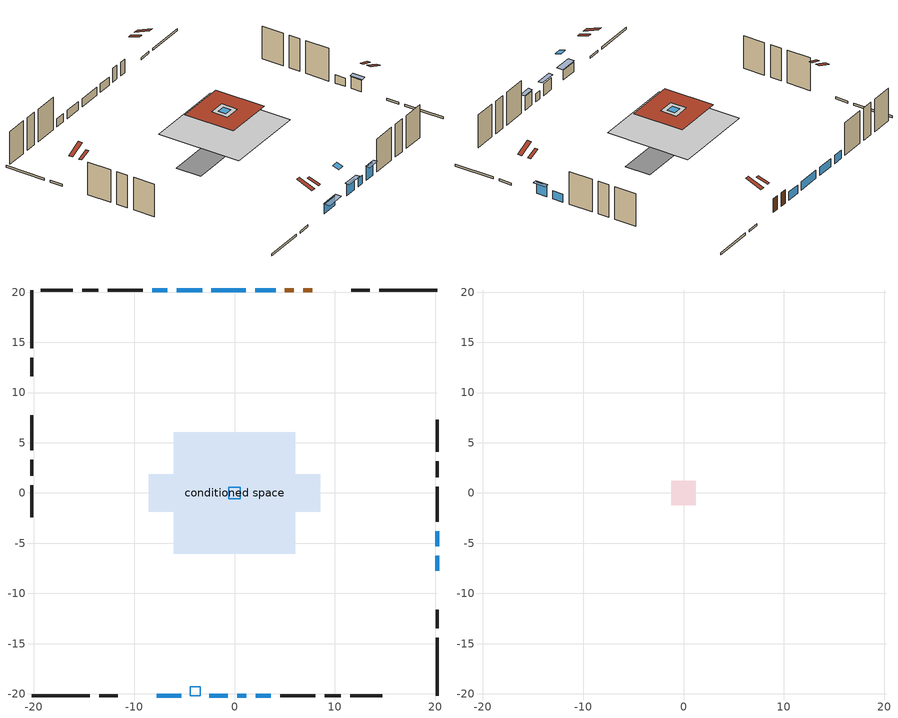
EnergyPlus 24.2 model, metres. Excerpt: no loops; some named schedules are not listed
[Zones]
conditioned space
 floor outside (Floor1 construction): -1.02,-1.02 -1.02,1.02 1.02,1.02 1.02,-1.02 z0
 floor adiabatic (AdiabaticFloorConstruction): -6.07,-6.07 -6.07,6.07 6.07,6.07 6.07,-6.07 z2.44
 floor foundation (Slab1 construction): -8.53,-1.87 -8.53,1.87 8.53,1.87 8.53,-1.87 z0
 wall outside (RimJoist1 construction): 20.22,20.22 14.42,20.22 / -20.22,-20.22 -14.42,-20.22 / -20.22,20.22 -20.22,14.42 / 20.22,-20.22 20.22,-14.42 z0:0.3
 wall outside (RimJoist2 construction): 13.49,20.22 11.62,20.22 / -13.49,-20.22 -11.62,-20.22 / -20.22,13.49 -20.22,11.62 / 20.22,-13.49 20.22,-11.62 z0:0.3
 wall outside (AdiabaticWallConstruction 1): 7.76,20.22 6.85,20.22 / 5.92,20.22 5.01,20.22 z0:2.03
 wall outside (AdiabaticWallConstruction): 20.22,-7.76 20.22,-6.24 / -2.5,-20.22 -0.67,-20.22 z0:1.73; 4.09,20.22 2.07,20.22 / 20.22,-5.31 20.22,-3.78 / 1.14,20.22 -2.29,20.22 / 0.25,-20.22 1.17,-20.22 / -3.22,20.22 -5.76,20.22 / -6.69,20.22 -8.2,20.22 z0:1.22; -7.76,-20.22 -5.32,-20.22 z0:1.42; 2.1,-20.22 3.62,-20.22 z0:2.03
 wall outside (Wall1 construction): -9.13,20.22 -12.63,20.22 / 4.55,-20.22 8.05,-20.22 / -20.22,7.76 -20.22,4.26 / 20.22,-2.86 20.22,0.65 z0:4.88
 wall outside (Wall2 construction): -13.56,20.22 -15.17,20.22 / 8.98,-20.22 10.59,-20.22 / -20.22,3.33 -20.22,1.72 / 20.22,1.57 20.22,3.18 z0:4.88
 wall outside (Wall3 construction): -16.1,20.22 -19.29,20.22 / 11.52,-20.22 14.71,-20.22 / -20.22,0.79 -20.22,-2.39 / 20.22,4.11 20.22,7.3 z0:4.88
 window (WindowConstruction): 20.22,-7.76 20.22,-6.24 z0:1.73
 window (WindowConstruction 8): 4.09,20.22 2.07,20.22 z0:1.22
 window (WindowConstruction 9): -7.76,-20.22 -5.32,-20.22 z0:1.42
 window (WindowConstruction 1): 20.22,-5.31 20.22,-3.79 z0:1.22
 window (WindowConstruction 2): 1.14,20.22 -2.29,20.22 z0:1.22
 window (WindowConstruction 3): -2.5,-20.22 -0.67,-20.22 z0:1.73
 window (WindowConstruction 4): 0.26,-20.22 1.17,-20.22 z0:1.22
 window (WindowConstruction 5): -3.22,20.22 -5.76,20.22 z0:1.22
 window (WindowConstruction 6): 2.1,-20.22 3.62,-20.22 z0:2.03
 window (WindowConstruction 7): -6.69,20.22 -8.2,20.22 z0:1.22
 door (Door): 7.76,20.22 6.85,20.22 z0:2.03
 door (Door 1): 5.92,20.22 5.01,20.22 z0:2.03
 ceiling adiabatic (AdiabaticFloorConstruction): 6.07,-6.07 6.07,6.07 -6.07,6.07 -6.07,-6.07 z2.44
 roof outside (Roof2 construction): -3.66,3.66 -3.66,-3.66 3.66,-3.66 3.66,3.66 z4.88
 roof outside (Roof3 construction): 8.69,20.22,4.88 8.69,18.53,5.44 9.14,18.53,5.44 9.14,20.22,4.88; -8.69,-20.22,4.88 -8.69,-18.53,5.44 -9.14,-18.53,5.44 -9.14,-20.22,4.88; -20.22,8.69,4.88 -18.53,8.69,5.44 -18.53,9.14,5.44 -20.22,9.14,4.88; 20.22,-8.69,4.88 18.53,-8.69,5.44 18.53,-9.14,5.44 20.22,-9.14,4.88
 roof outside (AdiabaticRoofConstruction): 0.59,-0.59 0.59,0.59 -0.59,0.59 -0.59,-0.59 z4.88; -3.43,-20.22,4.88 -3.43,-19.3,5.18 -4.4,-19.3,5.18 -4.4,-20.22,4.88
 skylight (SkylightConstruction): 0.59,-0.59 0.59,0.59 -0.59,0.59 -0.59,-0.59 z4.88
 skylight (SkylightConstruction 1): -3.43,-20.22,4.88 -3.43,-19.3,5.18 -4.4,-19.3,5.18 -4.4,-20.22,4.88
attic - vented
 floor to conditioned space (Floor2 construction Reversed): -1.2,-1.2 -1.2,1.2 1.2,1.2 1.2,-1.2 z4.88
 roof outside (Roof1 construction): 10.07,20.22,4.88 10.07,17.91,5.84 10.69,17.91,5.84 10.69,20.22,4.88; -10.07,-20.22,4.88 -10.07,-17.91,5.84 -10.69,-17.91,5.84 -10.69,-20.22,4.88; -20.22,10.07,4.88 -17.91,10.07,5.84 -17.91,10.69,5.84 -20.22,10.69,4.88; 20.22,-10.07,4.88 17.91,-10.07,5.84 17.91,-10.69,5.84 20.22,-10.69,4.88
shading: 20.22,-6.09 20.22,-7.91 20.82,-7.91 20.82,-6.09 z1.88; -5.18,-20.22 -7.91,-20.22 -7.91,-21.13 -5.18,-21.13 z1.57; -0.37,-20.22 -2.8,-20.22 -2.8,-20.82 -0.37,-20.82 z2.03; 3.77,-20.22 1.95,-20.22 1.95,-20.82 3.77,-20.82 z2.18
[Building]
Building 1: Terrain=Suburbs
[Site:Location]
Vancouver Intl AP_BC: Latitude {deg}=49.19; Longitude {deg}=-123.18; Time Zone {hr}=-8; Elevation {m}=4; Keep Site Location Information=Yes
[Site:GroundTemperature:Shallow]
8.06451, 6.96315, 6.87495, 7.3976, 9.49575, 11.5841, 13.3946, 14.5416, 14.639, 13.7062, 11.9418, 9.91751
[Site:WaterMainsTemperature]
Calculation Method=Schedule; Temperature Schedule=mains temperature schedule
[Material] Roughness=Rough; Thermal Absorptance=0.9
Name | Thickness {m} | Conductivity {W/m-K} | Density {kg/m3} | Specific Heat {J/kg-K} | Solar Absorptance | Visible Absorptance
asphalt or fiberglass shingles | 0.00635 | 0.162714 | 1121.4 | 1465.45 | 0.4 | 0.4
asphalt or fiberglass shingles 1 | 0.00635 | 0.162714 | 1121.4 | 1465.45 | 0.7 | 0.7
ceiling loosefill ins | 0.0846667 | 0.0480833 | 16.02 | 1046.75 | 0.7 | 0.7
ceiling stud and cavity | 0.1397 | 0.116672 | 65.682 | 1177.47 | 0.7 | 0.7
concrete 4.0 in. | 0.1016 | 1.803125 | 2242.8 | 837.4 | 0.7 | 0.7
door material | 0.04445 | 0.188738 | 512.64 | 1214.23 | 0.7 | 0.7
door material 1 | 0.04445 | 0.0639163 | 512.64 | 1214.23 | 0.7 | 0.7
floor covering | 0.0127 | 0.0433444 | 54.468 | 1339.84 | 0.6 | 0.6
floor rigid ins; roof rigid ins | 0.051816 | 0.029427 | 32.04 | 1214.23 | 0.7 | 0.7
floor rigid ins 1; roof rigid ins 1; wall rigid ins | 0.512978 | 0.029427 | 32.04 | 1214.23 | 0.7 | 0.7
floor stud and cavity | 0.1397 | 0.110622 | 92.3553 | 1139.71 | 0.7 | 0.7
floor stud and cavity 1 | 0.1397 | 1.75129 | 37.0049 | 1207.88 | 0.7 | 0.7
furniture material conditioned space 1 | 0.1524 | 0.115458 | 640.8 | 1214.23 | 0.6 | 0.6
gypsum board | 0.0127 | 0.160291 | 801 | 837.4 | 0.6 | 0.6
interior vertical ins | 0.025908 | 0.029427 | 32.04 | 1214.23 | 0.7 | 0.7
osb sheathing 0.5 in. | 0.0127 | 0.115458 | 512.64 | 1214.23 | 0.7 | 0.7
osb sheathing 0.75 in. | 0.01905 | 0.115458 | 512.64 | 1214.23 | 0.7 | 0.7
osb sheathing 2.0 in. | 0.0508 | 0.115458 | 512.64 | 1214.23 | 0.7 | 0.7
rim joist stud and cavity | 0.0508 | 0.0281304 | 125.044 | 1163.47 | 0.6 | 0.6
rim joist stud and cavity 1 | 0.0508 | 0.0282682 | 125.044 | 1163.47 | 0.6 | 0.6
roof stud and cavity | 0.2032 | 0.212157 | 78.34581 | 1123.46 | 0.7 | 0.7
roof stud and cavity 1 | 0.2032 | 0.207635 | 78.34581 | 1123.46 | 0.7 | 0.7
roof stud and cavity 2 | 0.18415 | 1.78685 | 37.0049 | 1207.88 | 0.6 | 0.6
slab rigid ins | 0.0207254 | 0.029427 | 32.04 | 1214.23 | 0.7 | 0.7
wall stud and cavity | 0.1397 | 0.0932297 | 139.0536 | 1170.24 | 0.7 | 0.7
wall stud and cavity 1 | 0.1397 | 0.0897493 | 139.0536 | 1170.24 | 0.7 | 0.7
wall stud and cavity 2 | 0.1397 | 0.0930111 | 139.0536 | 1170.24 | 0.7 | 0.7
wall stud and cavity 3 | 0.0889 | 0.380278 | 52.3479 | 1209.89 | 0.7 | 0.7
wall stud and cavity 4 | 0.0889 | 0.391764 | 83.0341 | 1211.67 | 0.7 | 0.7
wood siding | 0.0254 | 0.102417 | 544.68 | 1172.36 | 0.4 | 0.4
wood siding 1; wood siding 2; wood siding 3 | 0.0254 | 0.102417 | 544.68 | 1172.36 | 0.7 | 0.7
[WindowMaterial:SimpleGlazingSystem]
Name | U-Factor {W/m2-K} | Solar Heat Gain Coefficient
SkylightMaterial | 2.8954 | 0.6434
SkylightMaterial 1 | 3.01265 | 0.6342
WindowMaterial | 2.75837 | 0.67
WindowMaterial 1 | 2.89919 | 0.66
WindowMaterial 2 | 1.71021 | 0.38
WindowMaterial 3 | 3.74351 | 0.63
WindowMaterial 4 | 4.048414 | 0.62
WindowMaterial 5 | 3.26542 | 0.65
WindowMaterial 6 | 1.98787 | 0.35
WindowMaterial 7 | 1.76018 | 0.37
WindowMaterial 8 | 3.196714 | 0.66
[Construction]
AdiabaticFloorConstruction: floor stud and cavity 1, floor rigid ins 1, osb sheathing 0.75 in., floor covering
AdiabaticRoofConstruction: asphalt or fiberglass shingles 1, roof rigid ins 1, osb sheathing 0.75 in., roof stud and cavity 2
AdiabaticWallConstruction: wood siding 2, wall rigid ins, wall stud and cavity 3, gypsum board
AdiabaticWallConstruction 1: wood siding 3, wall rigid ins, wall stud and cavity 3, gypsum board
Door: door material
Door 1: door material 1
Floor1 construction: floor stud and cavity, floor rigid ins, osb sheathing 0.75 in., floor covering
Floor2 construction Reversed: gypsum board, ceiling stud and cavity, ceiling loosefill ins
furniture construction conditioned space 1: furniture material conditioned space 1
PartitionWallConstruction: gypsum board, wall stud and cavity 4, gypsum board
RimJoist1 construction: wood siding 1, osb sheathing 2.0 in., rim joist stud and cavity
RimJoist2 construction: wood siding 1, osb sheathing 2.0 in., rim joist stud and cavity 1
Roof1 construction: asphalt or fiberglass shingles
Roof2 construction: asphalt or fiberglass shingles, roof rigid ins, osb sheathing 0.75 in., roof stud and cavity, gypsum board
Roof3 construction: asphalt or fiberglass shingles, roof rigid ins, osb sheathing 0.75 in., roof stud and cavity 1, gypsum board
SkylightConstruction: SkylightMaterial
SkylightConstruction 1: SkylightMaterial 1
Slab1 construction: slab rigid ins, concrete 4.0 in.
Wall1 construction: wood siding, osb sheathing 0.5 in., wall stud and cavity, gypsum board
Wall2 construction: wood siding, osb sheathing 0.5 in., wall stud and cavity 1, gypsum board
Wall3 construction: wood siding, osb sheathing 0.5 in., wall stud and cavity 2, gypsum board
WindowConstruction: WindowMaterial
WindowConstruction 1: WindowMaterial 1
WindowConstruction 2: WindowMaterial 2
WindowConstruction 3: WindowMaterial 3
WindowConstruction 4: WindowMaterial 4
WindowConstruction 5; WindowConstruction 6: WindowMaterial 5
WindowConstruction 7: WindowMaterial 6
WindowConstruction 8: WindowMaterial 7
WindowConstruction 9: WindowMaterial 8
[Zone] Multiplier=1; Part of Total Floor Area=Yes
Name | Volume {m3}
attic - vented | 0.886153
conditioned space | 436.7
[Space]
Name | Zone | Volume {m3}
attic - vented 1 | attic - vented | 0.886153
conditioned space 1 | conditioned space | 436.7
[ZoneInfiltration:EffectiveLeakageArea]
infil attic - vented 1: Zone or Space=attic - vented 1; Schedule=Always On Discrete; Effective Air Leakage Area {cm2}=238.345; Stack Coefficient=6.68102e-05; Wind Coefficient=5.52257e-06
[ZoneMixing]
whole house fan mix: Zone or Space=attic - vented; Schedule=Always On Continuous; Design Flow Rate Calculation Method=Flow/Zone; Design Flow Rate {m3/s}=0; Source Zone or Space=conditioned space
[SurfaceProperty:ExposedFoundationPerimeter]
Slab1: Exposed Perimeter Calculation Method=TotalExposedPerimeter; Total Exposed Perimeter {m}=41.605
[InternalMass] Zone or ZoneList=conditioned space; Space or SpaceList=conditioned space 1
Name | Construction | Surface Area {m2}
furniture mass conditioned space 1 | furniture construction conditioned space 1 | 86.1599
partition wall mass | PartitionWallConstruction | 215.4
[Lights]
interior lighting: Zone or ZoneList or Space or SpaceList=conditioned space 1; Schedule=interior lighting schedule; Design Level Calculation Method=LightingLevel; Lighting Level {W}=343.2; Return Air Fraction=0; Fraction Radiant=0.6; Fraction Visible=0.2; Fraction Replaceable=1
[People]
occupants: Zone or ZoneList or Space or SpaceList=conditioned space 1; Number of People Schedule=occupants schedule; Number of People Calculation Method=People; Number of People=3; Fraction Radiant=0.314171; Sensible Heat Fraction=0.56303; Activity Level Schedule=occupants activity schedule; Carbon Dioxide Generation Rate {m3/s-W}=0; Enable ASHRAE 55 Comfort Warnings=No; Mean Radiant Temperature Calculation Type=EnclosureAveraged
[ElectricEquipment] Zone or ZoneList or Space or SpaceList=conditioned space 1; Design Level Calculation Method=EquipmentLevel
Name | Schedule | Design Level {W} | Fraction Latent | Fraction Radiant | Fraction Lost
clothes dryer | clothes dryer schedule | 140.772 | 0.015 | 0.081 | 0.85
clothes washer | clothes washer schedule | 32.1985 | 0.03 | 0.162 | 0.7
cooking range | cooking range schedule | 215.147 | 0.08 | 0.432 | 0.2
dishwasher | dishwasher schedule | 66.8632 | 0.3 | 0.18 | 0.4
fridge | fridge schedule | 72.9452 | 0 | 0.6 | 0
mech vent bath fan 0 | mech vent bath fan 0 schedule | 25.1 | 0 | 0 | 1
mech vent bath fan 1 | mech vent bath fan 1 schedule | 25.1 | 0 | 0 | 1
mech vent house fan | mech vent house fan schedule | 0 | 0 | 0 | 1
mech vent house fan cfis | mech vent house fan cfis schedule | 0 | 0 | 0 | 0
mech vent range fan 0 | mech vent range fan 0 schedule | 57 | 0 | 0 | 1
misc plug loads | misc plug loads schedule | 494.7 | 0.045 | 0.513 | 0.1
whole house fan | Always On Discrete | 0 | 0 | 0 | 1
[OtherEquipment] Zone or ZoneList or Space or SpaceList=conditioned space 1; Design Level Calculation Method=EquipmentLevel
Name | Fuel Type | Schedule | Design Level {W} | Fraction Latent | Fraction Radiant | Fraction Lost
clothes dryer 1 | Electricity | clothes dryer schedule | 0 | 0.015 | 0.081 | 0.85
cooking range 1 | Electricity | cooking range schedule | 0 | 0.08 | 0.432 | 0.2
general water use latent | None | general water use schedule | 62.594 | 1 | 0 | 0
general water use sensible | None | general water use schedule | -61.6891 | 0 | 0.6 | 0
mech vent house fan latent load | None | Always On Discrete | 0 | 1 | 0 | 0
mech vent house fan sensible load | None | Always On Discrete | 0 | 0 | 0 | 0
water heater energy adjustment1 | NaturalGas | Always On Discrete | 0.01 | 0 | 0 | 1
[ZoneInfiltration:DesignFlowRate] Zone or ZoneList or Space or SpaceList=conditioned space 1; Schedule=Always On Discrete; Design Flow Rate Calculation Method=Flow/Zone; Design Flow Rate {m3/s}=0
infil flow; natural vent flow; whole house fan flow
[ZoneControl:Thermostat]
conditioned space Thermostat: Zone or ZoneList=conditioned space; Control Type Schedule=conditioned space Thermostat Schedule; Control 1=conditioned space temperature setpoint; Temperature Difference Between Cutout And Setpoint {deltaC}=0
[ThermostatSetpoint:DualSetpoint]
conditioned space temperature setpoint: Heating Setpoint Temperature Schedule=heating setpoint; Cooling Setpoint Temperature Schedule=cooling setpoint
[Zone equipment]
conditioned space: electric baseboard
[Foundation:Kiva]
Foundation Kiva 1: Initial Indoor Air Temperature {C}=18; Interior Vertical Insulation Material=interior vertical ins; Interior Vertical Insulation Depth {m}=0.1016; Wall Height Above Grade {m}=0.1016; Wall Depth Below Slab {m}=0.2032
[Foundation:Kiva:Settings]
Soil Conductivity {W/m-K}=0.849921; Soil Density {kg/m3}=1842.3; Soil Specific Heat {J/kg-K}=418.7; Ground Solar Absorptivity=0.9; Ground Thermal Absorptivity=0.9; Ground Surface Roughness {m}=0.03; Far-Field Width {m}=40; Deep-Ground Boundary Condition=ZeroFlux; Deep-Ground Depth {m}=40; Minimum Cell Dimension {m}=0.2; Maximum Cell Growth Coefficient=3; Simulation Timestep=Timestep
[Exterior:Lights]
exterior lighting: Schedule=exterior lighting schedule; Design Level {W}=75.6
[EnergyManagementSystem:Sensor] Output:Variable or Output:Meter Index Key=conditioned space
Name | Output:Variable or Output:Meter
conditioned_space_clg_unmet_s | Zone Cooling Setpoint Not Met Time
conditioned_space_htg_unmet_s | Zone Heating Setpoint Not Met Time
fridge_tin_s; tin_s; tin_s_1 | Zone Mean Air Temperature
tout_s | Zone Outdoor Air Drybulb Temperature
win_s | Zone Air Humidity Ratio
[Schedule:Constant]
Name | Hourly Value
Always On Continuous; mech vent house fan schedule; mech vent house fan cfis schedule; Always On Discrete | 1
occupants activity schedule | 117.228
fridge schedule | 0
[Schedule:Week:Daily]
interior lighting schedule Week Rule - Jan1-Jan27: interior lighting schedule day, interior lighting schedule day, interior lighting schedule day, interior lighting schedule day, interior lighting schedule day, interior lighting schedule day, interior lighting schedule day, interior lighting schedule default day, interior lighting schedule default day, interior lighting schedule default day, interior lighting schedule default day, interior lighting schedule default day
interior lighting schedule Week Rule - Jan28-Feb3: interior lighting schedule day, interior lighting schedule day, interior lighting schedule day, interior lighting schedule day, interior lighting schedule day 1, interior lighting schedule day 1, interior lighting schedule day 1, interior lighting schedule default day, interior lighting schedule default day, interior lighting schedule default day, interior lighting schedule default day, interior lighting schedule default day
interior lighting schedule Week Rule - Feb4-Feb24: interior lighting schedule day 1, interior lighting schedule day 1, interior lighting schedule day 1, interior lighting schedule day 1, interior lighting schedule day 1, interior lighting schedule day 1, interior lighting schedule day 1, interior lighting schedule default day, interior lighting schedule default day, interior lighting schedule default day, interior lighting schedule default day, interior lighting schedule default day
interior lighting schedule Week Rule - Feb25-Mar3: interior lighting schedule day 1, interior lighting schedule day 1, interior lighting schedule day 1, interior lighting schedule day 1, interior lighting schedule day 2, interior lighting schedule day 2, interior lighting schedule day 2, interior lighting schedule default day, interior lighting schedule default day, interior lighting schedule default day, interior lighting schedule default day, interior lighting schedule default day
interior lighting schedule Week Rule - Mar4-Mar31: interior lighting schedule day 2, interior lighting schedule day 2, interior lighting schedule day 2, interior lighting schedule day 2, interior lighting schedule day 2, interior lighting schedule day 2, interior lighting schedule day 2, interior lighting schedule default day, interior lighting schedule default day, interior lighting schedule default day, interior lighting schedule default day, interior lighting schedule default day
interior lighting schedule Week Rule - Apr1-Apr28: interior lighting schedule day 3, interior lighting schedule day 3, interior lighting schedule day 3, interior lighting schedule day 3, interior lighting schedule day 3, interior lighting schedule day 3, interior lighting schedule day 3, interior lighting schedule default day, interior lighting schedule default day, interior lighting schedule default day, interior lighting schedule default day, interior lighting schedule default day
interior lighting schedule Week Rule - Apr29-May5: interior lighting schedule day 3, interior lighting schedule day 3, interior lighting schedule day 4, interior lighting schedule day 4, interior lighting schedule day 4, interior lighting schedule day 4, interior lighting schedule day 4, interior lighting schedule default day, interior lighting schedule default day, interior lighting schedule default day, interior lighting schedule default day, interior lighting schedule default day
interior lighting schedule Week Rule - May6-May26: interior lighting schedule day 4, interior lighting schedule day 4, interior lighting schedule day 4, interior lighting schedule day 4, interior lighting schedule day 4, interior lighting schedule day 4, interior lighting schedule day 4, interior lighting schedule default day, interior lighting schedule default day, interior lighting schedule default day, interior lighting schedule default day, interior lighting schedule default day
interior lighting schedule Week Rule - May27-Jun2: interior lighting schedule day 4, interior lighting schedule day 4, interior lighting schedule day 4, interior lighting schedule day 4, interior lighting schedule day 4, interior lighting schedule day 5, interior lighting schedule day 5, interior lighting schedule default day, interior lighting schedule default day, interior lighting schedule default day, interior lighting schedule default day, interior lighting schedule default day
interior lighting schedule Week Rule - Jun3-Jun30: interior lighting schedule day 5, interior lighting schedule day 5, interior lighting schedule day 5, interior lighting schedule day 5, interior lighting schedule day 5, interior lighting schedule day 5, interior lighting schedule day 5, interior lighting schedule default day, interior lighting schedule default day, interior lighting schedule default day, interior lighting schedule default day, interior lighting schedule default day
interior lighting schedule Week Rule - Jul1-Jul28: interior lighting schedule day 6, interior lighting schedule day 6, interior lighting schedule day 6, interior lighting schedule day 6, interior lighting schedule day 6, interior lighting schedule day 6, interior lighting schedule day 6, interior lighting schedule default day, interior lighting schedule default day, interior lighting schedule default day, interior lighting schedule default day, interior lighting schedule default day
interior lighting schedule Week Rule - Jul29-Aug4: interior lighting schedule day 6, interior lighting schedule day 6, interior lighting schedule day 6, interior lighting schedule day 7, interior lighting schedule day 7, interior lighting schedule day 7, interior lighting schedule day 7, interior lighting schedule default day, interior lighting schedule default day, interior lighting schedule default day, interior lighting schedule default day, interior lighting schedule default day
interior lighting schedule Week Rule - Aug5-Aug25: interior lighting schedule day 7, interior lighting schedule day 7, interior lighting schedule day 7, interior lighting schedule day 7, interior lighting schedule day 7, interior lighting schedule day 7, interior lighting schedule day 7, interior lighting schedule default day, interior lighting schedule default day, interior lighting schedule default day, interior lighting schedule default day, interior lighting schedule default day
interior lighting schedule Week Rule - Aug26-Sep1: interior lighting schedule day 7, interior lighting schedule day 7, interior lighting schedule day 7, interior lighting schedule day 7, interior lighting schedule day 7, interior lighting schedule day 7, interior lighting schedule day 8, interior lighting schedule default day, interior lighting schedule default day, interior lighting schedule default day, interior lighting schedule default day, interior lighting schedule default day
interior lighting schedule Week Rule - Sep2-Sep29: interior lighting schedule day 8, interior lighting schedule day 8, interior lighting schedule day 8, interior lighting schedule day 8, interior lighting schedule day 8, interior lighting schedule day 8, interior lighting schedule day 8, interior lighting schedule default day, interior lighting schedule default day, interior lighting schedule default day, interior lighting schedule default day, interior lighting schedule default day
interior lighting schedule Week Rule - Sep30-Oct6: interior lighting schedule day 8, interior lighting schedule day 9, interior lighting schedule day 9, interior lighting schedule day 9, interior lighting schedule day 9, interior lighting schedule day 9, interior lighting schedule day 9, interior lighting schedule default day, interior lighting schedule default day, interior lighting schedule default day, interior lighting schedule default day, interior lighting schedule default day
interior lighting schedule Week Rule - Oct7-Oct27: interior lighting schedule day 9, interior lighting schedule day 9, interior lighting schedule day 9, interior lighting schedule day 9, interior lighting schedule day 9, interior lighting schedule day 9, interior lighting schedule day 9, interior lighting schedule default day, interior lighting schedule default day, interior lighting schedule default day, interior lighting schedule default day, interior lighting schedule default day
interior lighting schedule Week Rule - Oct28-Nov3: interior lighting schedule day 9, interior lighting schedule day 9, interior lighting schedule day 9, interior lighting schedule day 9, interior lighting schedule day 10, interior lighting schedule day 10, interior lighting schedule day 10, interior lighting schedule default day, interior lighting schedule default day, interior lighting schedule default day, interior lighting schedule default day, interior lighting schedule default day
interior lighting schedule Week Rule - Nov4-Nov24: interior lighting schedule day 10, interior lighting schedule day 10, interior lighting schedule day 10, interior lighting schedule day 10, interior lighting schedule day 10, interior lighting schedule day 10, interior lighting schedule day 10, interior lighting schedule default day, interior lighting schedule default day, interior lighting schedule default day, interior lighting schedule default day, interior lighting schedule default day
interior lighting schedule Week Rule - Nov25-Dec1: interior lighting schedule day 10, interior lighting schedule day 10, interior lighting schedule day 10, interior lighting schedule day 10, interior lighting schedule day 10, interior lighting schedule day 10, interior lighting schedule day 11, interior lighting schedule default day, interior lighting schedule default day, interior lighting schedule default day, interior lighting schedule default day, interior lighting schedule default day
interior lighting schedule Week Rule - Dec2-Dec31: interior lighting schedule day 11, interior lighting schedule day 11, interior lighting schedule day 11, interior lighting schedule day 11, interior lighting schedule day 11, interior lighting schedule day 11, interior lighting schedule day 11, interior lighting schedule default day, interior lighting schedule default day, interior lighting schedule default day, interior lighting schedule default day, interior lighting schedule default day
occupants schedule Week Rule - Jan1-Dec31: occupants schedule day, occupants schedule day, occupants schedule day, occupants schedule day, occupants schedule day, occupants schedule day, occupants schedule day, occupants schedule default day, occupants schedule default day, occupants schedule default day, occupants schedule default day, occupants schedule default day
clothes dryer schedule Week Rule - Jan1-Dec31: clothes dryer schedule day, clothes dryer schedule day, clothes dryer schedule day, clothes dryer schedule day, clothes dryer schedule day, clothes dryer schedule day, clothes dryer schedule day, clothes dryer schedule default day, clothes dryer schedule default day, clothes dryer schedule default day, clothes dryer schedule default day, clothes dryer schedule default day
clothes washer schedule Week Rule - Jan1-Dec31: clothes washer schedule day, clothes washer schedule day, clothes washer schedule day, clothes washer schedule day, clothes washer schedule day, clothes washer schedule day, clothes washer schedule day, clothes washer schedule default day, clothes washer schedule default day, clothes washer schedule default day, clothes washer schedule default day, clothes washer schedule default day
cooking range schedule Week Rule - Jan1-Dec31: cooking range schedule day, cooking range schedule day, cooking range schedule day, cooking range schedule day, cooking range schedule day, cooking range schedule day, cooking range schedule day, cooking range schedule default day, cooking range schedule default day, cooking range schedule default day, cooking range schedule default day, cooking range schedule default day
dishwasher schedule Week Rule - Jan1-Dec31: dishwasher schedule day, dishwasher schedule day, dishwasher schedule day, dishwasher schedule day, dishwasher schedule day, dishwasher schedule day, dishwasher schedule day, dishwasher schedule default day, dishwasher schedule default day, dishwasher schedule default day, dishwasher schedule default day, dishwasher schedule default day
mech vent bath fan 0 schedule Week Rule - Jan1-Dec31: mech vent bath fan 0 schedule day, mech vent bath fan 0 schedule day, mech vent bath fan 0 schedule day, mech vent bath fan 0 schedule day, mech vent bath fan 0 schedule day, mech vent bath fan 0 schedule day, mech vent bath fan 0 schedule day, mech vent bath fan 0 schedule default day, mech vent bath fan 0 schedule default day, mech vent bath fan 0 schedule default day, mech vent bath fan 0 schedule default day, mech vent bath fan 0 schedule default day
mech vent bath fan 1 schedule Week Rule - Jan1-Dec31: mech vent bath fan 1 schedule day, mech vent bath fan 1 schedule day, mech vent bath fan 1 schedule day, mech vent bath fan 1 schedule day, mech vent bath fan 1 schedule day, mech vent bath fan 1 schedule day, mech vent bath fan 1 schedule day, mech vent bath fan 1 schedule default day, mech vent bath fan 1 schedule default day, mech vent bath fan 1 schedule default day, mech vent bath fan 1 schedule default day, mech vent bath fan 1 schedule default day
mech vent range fan 0 schedule Week Rule - Jan1-Dec31: mech vent range fan 0 schedule day, mech vent range fan 0 schedule day, mech vent range fan 0 schedule day, mech vent range fan 0 schedule day, mech vent range fan 0 schedule day, mech vent range fan 0 schedule day, mech vent range fan 0 schedule day, mech vent range fan 0 schedule default day, mech vent range fan 0 schedule default day, mech vent range fan 0 schedule default day, mech vent range fan 0 schedule default day, mech vent range fan 0 schedule default day
misc plug loads schedule Week Rule - Jan1-Dec31: misc plug loads schedule day, misc plug loads schedule day, misc plug loads schedule day, misc plug loads schedule day, misc plug loads schedule day, misc plug loads schedule day, misc plug loads schedule day, misc plug loads schedule default day, misc plug loads schedule default day, misc plug loads schedule default day, misc plug loads schedule default day, misc plug loads schedule default day
general water use schedule Week Rule - Jan1-Dec31: general water use schedule day, general water use schedule day, general water use schedule day, general water use schedule day, general water use schedule day, general water use schedule day, general water use schedule day, general water use schedule default day, general water use schedule default day, general water use schedule default day, general water use schedule default day, general water use schedule default day
exterior lighting schedule Week Rule - Jan1-Jan27: exterior lighting schedule day, exterior lighting schedule day, exterior lighting schedule day, exterior lighting schedule day, exterior lighting schedule day, exterior lighting schedule day, exterior lighting schedule day, exterior lighting schedule default day, exterior lighting schedule default day, exterior lighting schedule default day, exterior lighting schedule default day, exterior lighting schedule default day
exterior lighting schedule Week Rule - Jan28-Feb3: exterior lighting schedule day, exterior lighting schedule day, exterior lighting schedule day, exterior lighting schedule day, exterior lighting schedule day 1, exterior lighting schedule day 1, exterior lighting schedule day 1, exterior lighting schedule default day, exterior lighting schedule default day, exterior lighting schedule default day, exterior lighting schedule default day, exterior lighting schedule default day
exterior lighting schedule Week Rule - Feb4-Feb24: exterior lighting schedule day 1, exterior lighting schedule day 1, exterior lighting schedule day 1, exterior lighting schedule day 1, exterior lighting schedule day 1, exterior lighting schedule day 1, exterior lighting schedule day 1, exterior lighting schedule default day, exterior lighting schedule default day, exterior lighting schedule default day, exterior lighting schedule default day, exterior lighting schedule default day
exterior lighting schedule Week Rule - Feb25-Mar3: exterior lighting schedule day 1, exterior lighting schedule day 1, exterior lighting schedule day 1, exterior lighting schedule day 1, exterior lighting schedule day 2, exterior lighting schedule day 2, exterior lighting schedule day 2, exterior lighting schedule default day, exterior lighting schedule default day, exterior lighting schedule default day, exterior lighting schedule default day, exterior lighting schedule default day
exterior lighting schedule Week Rule - Mar4-Mar31: exterior lighting schedule day 2, exterior lighting schedule day 2, exterior lighting schedule day 2, exterior lighting schedule day 2, exterior lighting schedule day 2, exterior lighting schedule day 2, exterior lighting schedule day 2, exterior lighting schedule default day, exterior lighting schedule default day, exterior lighting schedule default day, exterior lighting schedule default day, exterior lighting schedule default day
exterior lighting schedule Week Rule - Apr1-Apr28: exterior lighting schedule day 3, exterior lighting schedule day 3, exterior lighting schedule day 3, exterior lighting schedule day 3, exterior lighting schedule day 3, exterior lighting schedule day 3, exterior lighting schedule day 3, exterior lighting schedule default day, exterior lighting schedule default day, exterior lighting schedule default day, exterior lighting schedule default day, exterior lighting schedule default day
exterior lighting schedule Week Rule - Apr29-May5: exterior lighting schedule day 3, exterior lighting schedule day 3, exterior lighting schedule day 4, exterior lighting schedule day 4, exterior lighting schedule day 4, exterior lighting schedule day 4, exterior lighting schedule day 4, exterior lighting schedule default day, exterior lighting schedule default day, exterior lighting schedule default day, exterior lighting schedule default day, exterior lighting schedule default day
exterior lighting schedule Week Rule - May6-May26: exterior lighting schedule day 4, exterior lighting schedule day 4, exterior lighting schedule day 4, exterior lighting schedule day 4, exterior lighting schedule day 4, exterior lighting schedule day 4, exterior lighting schedule day 4, exterior lighting schedule default day, exterior lighting schedule default day, exterior lighting schedule default day, exterior lighting schedule default day, exterior lighting schedule default day
exterior lighting schedule Week Rule - May27-Jun2: exterior lighting schedule day 4, exterior lighting schedule day 4, exterior lighting schedule day 4, exterior lighting schedule day 4, exterior lighting schedule day 4, exterior lighting schedule day 5, exterior lighting schedule day 5, exterior lighting schedule default day, exterior lighting schedule default day, exterior lighting schedule default day, exterior lighting schedule default day, exterior lighting schedule default day
[Schedule:Year]
interior lighting schedule: interior lighting schedule Week Rule - Jan1-Jan27, 1, 1, 1, 27, interior lighting schedule Week Rule - Jan28-Feb3, 1, 28, 2, 3, interior lighting schedule Week Rule - Feb4-Feb24, 2, 4, 2, 24, interior lighting schedule Week Rule - Feb25-Mar3, 2, 25, 3, 3, interior lighting schedule Week Rule - Mar4-Mar31, 3, 4, 3, 31, interior lighting schedule Week Rule - Apr1-Apr28, 4, 1, 4, 28, interior lighting schedule Week Rule - Apr29-May5, 4, 29, 5, 5, interior lighting schedule Week Rule - May6-May26, 5, 6, 5, 26, interior lighting schedule Week Rule - May27-Jun2, 5, 27, 6, 2, interior lighting schedule Week Rule - Jun3-Jun30, 6, 3, 6, 30, interior lighting schedule Week Rule - Jul1-Jul28, 7, 1, 7, 28, interior lighting schedule Week Rule - Jul29-Aug4, 7, 29, 8, 4, interior lighting schedule Week Rule - Aug5-Aug25, 8, 5, 8, 25, interior lighting schedule Week Rule - Aug26-Sep1, 8, 26, 9, 1, interior lighting schedule Week Rule - Sep2-Sep29, 9, 2, 9, 29, interior lighting schedule Week Rule - Sep30-Oct6, 9, 30, 10, 6, interior lighting schedule Week Rule - Oct7-Oct27, 10, 7, 10, 27, interior lighting schedule Week Rule - Oct28-Nov3, 10, 28, 11, 3, interior lighting schedule Week Rule - Nov4-Nov24, 11, 4, 11, 24, interior lighting schedule Week Rule - Nov25-Dec1, 11, 25, 12, 1, interior lighting schedule Week Rule - Dec2-Dec31, 12, 2, 12, 31
occupants schedule: occupants schedule Week Rule - Jan1-Dec31, 1, 1, 12, 31
clothes dryer schedule: clothes dryer schedule Week Rule - Jan1-Dec31, 1, 1, 12, 31
clothes washer schedule: clothes washer schedule Week Rule - Jan1-Dec31, 1, 1, 12, 31
cooking range schedule: cooking range schedule Week Rule - Jan1-Dec31, 1, 1, 12, 31
dishwasher schedule: dishwasher schedule Week Rule - Jan1-Dec31, 1, 1, 12, 31
mech vent bath fan 0 schedule: mech vent bath fan 0 schedule Week Rule - Jan1-Dec31, 1, 1, 12, 31
mech vent bath fan 1 schedule: mech vent bath fan 1 schedule Week Rule - Jan1-Dec31, 1, 1, 12, 31
mech vent range fan 0 schedule: mech vent range fan 0 schedule Week Rule - Jan1-Dec31, 1, 1, 12, 31
misc plug loads schedule: misc plug loads schedule Week Rule - Jan1-Dec31, 1, 1, 12, 31
general water use schedule: general water use schedule Week Rule - Jan1-Dec31, 1, 1, 12, 31
exterior lighting schedule: exterior lighting schedule Week Rule - Jan1-Jan27, 1, 1, 1, 27, exterior lighting schedule Week Rule - Jan28-Feb3, 1, 28, 2, 3, exterior lighting schedule Week Rule - Feb4-Feb24, 2, 4, 2, 24, exterior lighting schedule Week Rule - Feb25-Mar3, 2, 25, 3, 3, exterior lighting schedule Week Rule - Mar4-Mar31, 3, 4, 3, 31, exterior lighting schedule Week Rule - Apr1-Apr28, 4, 1, 4, 28, exterior lighting schedule Week Rule - Apr29-May5, 4, 29, 5, 5, exterior lighting schedule Week Rule - May6-May26, 5, 6, 5, 26, exterior lighting schedule Week Rule - May27-Jun2, 5, 27, 6, 2, exterior lighting schedule Week Rule - Jun3-Jun30, 6, 3, 6, 30, exterior lighting schedule Week Rule - Jul1-Jul28, 7, 1, 7, 28, exterior lighting schedule Week Rule - Jul29-Aug4, 7, 29, 8, 4, exterior lighting schedule Week Rule - Aug5-Aug25, 8, 5, 8, 25, exterior lighting schedule Week Rule - Aug26-Sep1, 8, 26, 9, 1, exterior lighting schedule Week Rule - Sep2-Sep29, 9, 2, 9, 29, exterior lighting schedule Week Rule - Sep30-Oct6, 9, 30, 10, 6, exterior lighting schedule Week Rule - Oct7-Oct27, 10, 7, 10, 27, exterior lighting schedule Week Rule - Oct28-Nov3, 10, 28, 11, 3, exterior lighting schedule Week Rule - Nov4-Nov24, 11, 4, 11, 24, exterior lighting schedule Week Rule - Nov25-Dec1, 11, 25, 12, 1, exterior lighting schedule Week Rule - Dec2-Dec31, 12, 2, 12, 31
[Schedule:Compact]
conditioned space Thermostat Schedule: Through: 12/31, For: AllDays, Until: 24:00, 4
mains temperature schedule: Through: 01/01, For: AllDays, Until: 24:00, 11.375, Through: 01/02, For: AllDays, Until: 24:00, 11.3367, Through: 01/03, For: AllDays, Until: 24:00, 11.2994, Through: 01/04, For: AllDays, Until: 24:00, 11.2628, Through: 01/05, For: AllDays, Until: 24:00, 11.2267, Through: 01/06, For: AllDays, Until: 24:00, 11.1917, Through: 01/07, For: AllDays, Until: 24:00, 11.1578, Through: 01/08, For: AllDays, Until: 24:00, 11.1244, Through: 01/09, For: AllDays, Until: 24:00, 11.0917, Through: 01/10, For: AllDays, Until: 24:00, 11.06, Through: 01/11, For: AllDays, Until: 24:00, 11.0289, Through: 01/12, For: AllDays, Until: 24:00, 10.9989, Through: 01/13, For: AllDays, Until: 24:00, 10.97, Through: 01/14, For: AllDays, Until: 24:00, 10.9417, Through: 01/15, For: AllDays, Until: 24:00, 10.9139, Through: 01/16, For: AllDays, Until: 24:00, 10.8878, Through: 01/17, For: AllDays, Until: 24:00, 10.8622, Through: 01/18, For: AllDays, Until: 24:00, 10.8372, Through: 01/19, For: AllDays, Until: 24:00, 10.8133, Through: 01/20, For: AllDays, Until: 24:00, 10.7906, Through: 01/21, For: AllDays, Until: 24:00, 10.7683, Through: 01/22, For: AllDays, Until: 24:00, 10.7478, Through: 01/23, For: AllDays, Until: 24:00, 10.7272, Through: 01/24, For: AllDays, Until: 24:00, 10.7083, Through: 01/25, For: AllDays, Until: 24:00, 10.69, Through: 01/26, For: AllDays, Until: 24:00, 10.6728, Through: 01/27, For: AllDays, Until: 24:00, 10.6567, Through: 01/28, For: AllDays, Until: 24:00, 10.6411, Through: 01/29, For: AllDays, Until: 24:00, 10.6267, Through: 01/30, For: AllDays, Until: 24:00, 10.6133, Through: 01/31, For: AllDays, Until: 24:00, 10.6011, Through: 02/01, For: AllDays, Until: 24:00, 10.59, Through: 02/02, For: AllDays, Until: 24:00, 10.5794, Through: 02/03, For: AllDays, Until: 24:00, 10.57, Through: 02/04, For: AllDays, Until: 24:00, 10.5617, Through: 02/05, For: AllDays, Until: 24:00, 10.5539, Through: 02/06, For: AllDays, Until: 24:00, 10.5478, Through: 02/07, For: AllDays, Until: 24:00, 10.5422, Through: 02/08, For: AllDays, Until: 24:00, 10.5378, Through: 02/09, For: AllDays, Until: 24:00, 10.5339, Through: 02/10, For: AllDays, Until: 24:00, 10.5317, Through: 02/11, For: AllDays, Until: 24:00, 10.53, Through: 02/12, For: AllDays, Until: 24:00, 10.53, Through: 02/13, For: AllDays, Until: 24:00, 10.5306, Through: 02/14, For: AllDays, Until: 24:00, 10.5317, Through: 02/15, For: AllDays, Until: 24:00, 10.5344, Through: 02/16, For: AllDays, Until: 24:00, 10.5378, Through: 02/17, For: AllDays, Until: 24:00, 10.5428, Through: 02/18, For: AllDays, Until: 24:00, 10.5483, Through: 02/19, For: AllDays, Until: 24:00, 10.5544, Through: 02/20, For: AllDays, Until: 24:00, 10.5622, Through: 02/21, For: AllDays, Until: 24:00, 10.5706, Through: 02/22, For: AllDays, Until: 24:00, 10.5806, Through: 02/23, For: AllDays, Until: 24:00, 10.5911, Through: 02/24, For: AllDays, Until: 24:00, 10.6022, Through: 02/25, For: AllDays, Until: 24:00, 10.615, Through: 02/26, For: AllDays, Until: 24:00, 10.6283, Through: 02/27, For: AllDays, Until: 24:00, 10.6428, Through: 02/28, For: AllDays, Until: 24:00, 10.6583, Through: 03/01, For: AllDays, Until: 24:00, 10.6744, Through: 03/02, For: AllDays, Until: 24:00, 10.6917, Through: 03/03, For: AllDays, Until: 24:00, 10.71, Through: 03/04, For: AllDays, Until: 24:00, 10.7294, Through: 03/05, For: AllDays, Until: 24:00, 10.7494, Through: 03/06, For: AllDays, Until: 24:00, 10.7706, Through: 03/07, For: AllDays, Until: 24:00, 10.7928, Through: 03/08, For: AllDays, Until: 24:00, 10.8161, Through: 03/09, For: AllDays, Until: 24:00, 10.84, Through: 03/10, For: AllDays, Until: 24:00, 10.8644, Through: 03/11, For: AllDays, Until: 24:00, 10.8906, Through: 03/12, For: AllDays, Until: 24:00, 10.9167, Through: 03/13, For: AllDays, Until: 24:00, 10.9444, Through: 03/14, For: AllDays, Until: 24:00, 10.9728, Through: 03/15, For: AllDays, Until: 24:00, 11.0022, Through: 03/16, For: AllDays, Until: 24:00, 11.0322, Through: 03/17, For: AllDays, Until: 24:00, 11.0633, Through: 03/18, For: AllDays, Until: 24:00, 11.095, Through: 03/19, For: AllDays, Until: 24:00, 11.1278, Through: 03/20, For: AllDays, Until: 24:00, 11.1611, Through: 03/21, For: AllDays, Until: 24:00, 11.1956, Through: 03/22, For: AllDays, Until: 24:00, 11.2306, Through: 03/23, For: AllDays, Until: 24:00, 11.2667, Through: 03/24, For: AllDays, Until: 24:00, 11.3033, Through: 03/25, For: AllDays, Until: 24:00, 11.3406, Through: 03/26, For: AllDays, Until: 24:00, 11.3789, Through: 03/27, For: AllDays, Until: 24:00, 11.4178, Through: 03/28, For: AllDays, Until: 24:00, 11.4572, Through: 03/29, For: AllDays, Until: 24:00, 11.4978, Through: 03/30, For: AllDays, Until: 24:00, 11.5389, Through: 03/31, For: AllDays, Until: 24:00, 11.5811, Through: 04/01, For: AllDays, Until: 24:00, 11.6233, Through: 04/02, For: AllDays, Until: 24:00, 11.6667, Through: 04/03, For: AllDays, Until: 24:00, 11.7106, Through: 04/04, For: AllDays, Until: 24:00, 11.755, Through: 04/05, For: AllDays, Until: 24:00, 11.8006, Through: 04/06, For: AllDays, Until: 24:00, 11.8461, Through: 04/07, For: AllDays, Until: 24:00, 11.8928, Through: 04/08, For: AllDays, Until: 24:00, 11.9394, Through: 04/09, For: AllDays, Until: 24:00, 11.9872, Through: 04/10, For: AllDays, Until: 24:00, 12.0356, Through: 04/11, For: AllDays, Until: 24:00, 12.0844, Through: 04/12, For: AllDays, Until: 24:00, 12.1333, Through: 04/13, For: AllDays, Until: 24:00, 12.1833, Through: 04/14, For: AllDays, Until: 24:00, 12.2339, Through: 04/15, For: AllDays, Until: 24:00, 12.2844, Through: 04/16, For: AllDays, Until: 24:00, 12.3361, Through: 04/17, For: AllDays, Until: 24:00, 12.3878, Through: 04/18, For: AllDays, Until: 24:00, 12.44, Through: 04/19, For: AllDays, Until: 24:00, 12.4928, Through: 04/20, For: AllDays, Until: 24:00, 12.5456, Through: 04/21, For: AllDays, Until: 24:00, 12.5994, Through: 04/22, For: AllDays, Until: 24:00, 12.6533, Through: 04/23, For: AllDays, Until: 24:00, 12.7072, Through: 04/24, For: AllDays, Until: 24:00, 12.7622, Through: 04/25, For: AllDays, Until: 24:00, 12.8172, Through: 04/26, For: AllDays, Until: 24:00, 12.8722, Through: 04/27, For: AllDays, Until: 24:00, 12.9278, Through: 04/28, For: AllDays, Until: 24:00, 12.9839, Through: 04/29, For: AllDays, Until: 24:00, 13.04, Through: 04/30, For: AllDays, Until: 24:00, 13.0961, Through: 05/01, For: AllDays, Until: 24:00, 13.1533, Through: 05/02, For: AllDays, Until: 24:00, 13.21, Through: 05/03, For: AllDays, Until: 24:00, 13.2672, Through: 05/04, For: AllDays, Until: 24:00, 13.3244, Through: 05/05, For: AllDays, Until: 24:00, 13.3817, Through: 05/06, For: AllDays, Until: 24:00, 13.4394, Through: 05/07, For: AllDays, Until: 24:00, 13.4972, Through: 05/08, For: AllDays, Until: 24:00, 13.555, Through: 05/09, For: AllDays, Until: 24:00, 13.6133, Through: 05/10, For: AllDays, Until: 24:00, 13.6711, Through: 05/11, For: AllDays, Until: 24:00, 13.7294, Through: 05/12, For: AllDays, Until: 24:00, 13.7878, Through: 05/13, For: AllDays, Until: 24:00, 13.8461, Through: 05/14, For: AllDays, Until: 24:00, 13.9044, Through: 05/15, For: AllDays, Until: 24:00, 13.9628, Through: 05/16, For: AllDays, Until: 24:00, 14.0211, Through: 05/17, For: AllDays, Until: 24:00, 14.0789, Through: 05/18, For: AllDays, Until: 24:00, 14.1372, Through: 05/19, For: AllDays, Until: 24:00, 14.1956, Through: 05/20, For: AllDays, Until: 24:00, 14.2533, Through: 05/21, For: AllDays, Until: 24:00, 14.3117, Through: 05/22, For: AllDays, Until: 24:00, 14.3694, Through: 05/23, For: AllDays, Until: 24:00, 14.4272, Through: 05/24, For: AllDays, Until: 24:00, 14.4844, Through: 05/25, For: AllDays, Until: 24:00, 14.5422, Through: 05/26, For: AllDays, Until: 24:00, 14.5994, Through: 05/27, For: AllDays, Until: 24:00, 14.6561, Through: 05/28, For: AllDays, Until: 24:00, 14.7128, Through: 05/29, For: AllDays, Until: 24:00, 14.7694, Through: 05/30, For: AllDays, Until: 24:00, 14.8261, Through: 05/31, For: AllDays, Until: 24:00, 14.8817, Through: 06/01, For: AllDays, Until: 24:00, 14.9378, Through: 06/02, For: AllDays, Until: 24:00, 14.9933, Through: 06/03, For: AllDays, Until: 24:00, 15.0483, Through: 06/04, For: AllDays, Until: 24:00, 15.1028, Through: 06/05, For: AllDays, Until: 24:00, 15.1572, Through: 06/06, For: AllDays, Until: 24:00, 15.2117, Through: 06/07, For: AllDays, Until: 24:00, 15.265, Through: 06/08, For: AllDays, Until: 24:00, 15.3183, Through: 06/09, For: AllDays, Until: 24:00, 15.3711, Through: 06/10, For: AllDays, Until: 24:00, 15.4239, Through: 06/11, For: AllDays, Until: 24:00, 15.4756, Through: 06/12, For: AllDays, Until: 24:00, 15.5272, Through: 06/13, For: AllDays, Until: 24:00, 15.5783, Through: 06/14, For: AllDays, Until: 24:00, 15.6289, Through: 06/15, For: AllDays, Until: 24:00, 15.6789, Through: 06/16, For: AllDays, Until: 24:00, 15.7283, Through: 06/17, For: AllDays, Until: 24:00, 15.7772, Through: 06/18, For: AllDays, Until: 24:00, 15.8261, Through: 06/19, For: AllDays, Until: 24:00, 15.8739, Through: 06/20, For: AllDays, Until: 24:00, 15.9211, Through: 06/21, For: AllDays, Until: 24:00, 15.9678, Through: 06/22, For: AllDays, Until: 24:00, 16.0139, Through: 06/23, For: AllDays, Until: 24:00, 16.0594, Through: 06/24, For: AllDays, Until: 24:00, 16.1044, Through: 06/25, For: AllDays, Until: 24:00, 16.1483, Through: 06/26, For: AllDays, Until: 24:00, 16.1922, Through: 06/27, For: AllDays, Until: 24:00, 16.235, Through: 06/28, For: AllDays, Until: 24:00, 16.2772, Through: 06/29, For: AllDays, Until: 24:00, 16.3183, Through: 06/30, For: AllDays, Until: 24:00, 16.3594, Through: 07/01, For: AllDays, Until: 24:00, 16.3994, Through: 07/02, For: AllDays, Until: 24:00, 16.4389, Through: 07/03, For: AllDays, Until: 24:00, 16.4772, Through: 07/04, For: AllDays, Until: 24:00, 16.515, Through: 07/05, For: AllDays, Until: 24:00, 16.5522, Through: 07/06, For: AllDays, Until: 24:00, 16.5883, Through: 07/07, For: AllDays, Until: 24:00, 16.6239, Through: 07/08, For: AllDays, Until: 24:00, 16.6583, Through: 07/09, For: AllDays, Until: 24:00, 16.6922, Through: 07/10, For: AllDays, Until: 24:00, 16.7256, Through: 07/11, For: AllDays, Until: 24:00, 16.7578, Through: 07/12, For: AllDays, Until: 24:00, 16.7889, Through: 07/13, For: AllDays, Until: 24:00, 16.8194, Through: 07/14, For: AllDays, Until: 24:00, 16.8489, Through: 07/15, For: AllDays, Until: 24:00, 16.8778, Through: 07/16, For: AllDays, Until: 24:00, 16.9056, Through: 07/17, For: AllDays, Until: 24:00, 16.9328, Through: 07/18, For: AllDays, Until: 24:00, 16.9589, Through: 07/19, For: AllDays, Until: 24:00, 16.9839, Through: 07/20, For: AllDays, Until: 24:00, 17.0083, Through: 07/21, For: AllDays, Until: 24:00, 17.0317, Through: 07/22, For: AllDays, Until: 24:00, 17.0544, Through: 07/23, For: AllDays, Until: 24:00, 17.0761, Through: 07/24, For: AllDays, Until: 24:00, 17.0967, Through: 07/25, For: AllDays, Until: 24:00, 17.1161, Through: 07/26, For: AllDays, Until: 24:00, 17.135, Through: 07/27, For: AllDays, Until: 24:00, 17.1528, Through: 07/28, For: AllDays, Until: 24:00, 17.1694, Through: 07/29, For: AllDays, Until: 24:00, 17.1856, Through: 07/30, For: AllDays, Until: 24:00, 17.2, Through: 07/31, For: AllDays, Until: 24:00, 17.2144, Through: 08/01, For: AllDays, Until: 24:00, 17.2272, Through: 08/02, For: AllDays, Until: 24:00, 17.2389, Through: 08/03, For: AllDays, Until: 24:00, 17.25, Through: 08/04, For: AllDays, Until: 24:00, 17.26, Through: 08/05, For: AllDays, Until: 24:00, 17.2689, Through: 08/06, For: AllDays, Until: 24:00, 17.2772, Through: 08/07, For: AllDays, Until: 24:00, 17.2839, Through: 08/08, For: AllDays, Until: 24:00, 17.29, Through: 08/09, For: AllDays, Until: 24:00, 17.295, Through: 08/10, For: AllDays, Until: 24:00, 17.2989, Through: 08/11, For: AllDays, Until: 24:00, 17.3022, Through: 08/12, For: AllDays, Until: 24:00, 17.3039, Through: 08/13, For: AllDays, Until: 24:00, 17.305, Through: 08/14, For: AllDays, Until: 24:00, 17.305, Through: 08/15, For: AllDays, Until: 24:00, 17.3039, Through: 08/16, For: AllDays, Until: 24:00, 17.3022, Through: 08/17, For: AllDays, Until: 24:00, 17.2989, Through: 08/18, For: AllDays, Until: 24:00, 17.295, Through: 08/19, For: AllDays, Until: 24:00, 17.29, Through: 08/20, For: AllDays, Until: 24:00, 17.2839, Through: 08/21, For: AllDays, Until: 24:00, 17.2772, Through: 08/22, For: AllDays, Until: 24:00, 17.2689, Through: 08/23, For: AllDays, Until: 24:00, 17.26, Through: 08/24, For: AllDays, Until: 24:00, 17.25, Through: 08/25, For: AllDays, Until: 24:00, 17.2394, Through: 08/26, For: AllDays, Until: 24:00, 17.2272, Through: 08/27, For: AllDays, Until: 24:00, 17.2144, Through: 08/28, For: AllDays, Until: 24:00, 17.2006, Through: 08/29, For: AllDays, Until: 24:00, 17.1856, Through: 08/30, For: AllDays, Until: 24:00, 17.1694, Through: 08/31, For: AllDays, Until: 24:00, 17.1528, Through: 09/01, For: AllDays, Until: 24:00, 17.135, Through: 09/02, For: AllDays, Until: 24:00, 17.1161, Through: 09/03, For: AllDays, Until: 24:00, 17.0967, Through: 09/04, For: AllDays, Until: 24:00, 17.0761, Through: 09/05, For: AllDays, Until: 24:00, 17.0544, Through: 09/06, For: AllDays, Until: 24:00, 17.0322, Through: 09/07, For: AllDays, Until: 24:00, 17.0089, Through: 09/08, For: AllDays, Until: 24:00, 16.9844, Through: 09/09, For: AllDays, Until: 24:00, 16.9589, Through: 09/10, For: AllDays, Until: 24:00, 16.9328, Through: 09/11, For: AllDays, Until: 24:00, 16.9061, Through: 09/12, For: AllDays, Until: 24:00, 16.8783, Through: 09/13, For: AllDays, Until: 24:00, 16.8494, Through: 09/14, For: AllDays, Until: 24:00, 16.8194, Through: 09/15, For: AllDays, Until: 24:00, 16.7894, Through: 09/16, For: AllDays, Until: 24:00, 16.7578, Through: 09/17, For: AllDays, Until: 24:00, 16.7256, Through: 09/18, For: AllDays, Until: 24:00, 16.6928, Through: 09/19, For: AllDays, Until: 24:00, 16.6589, Through: 09/20, For: AllDays, Until: 24:00, 16.6239, Through: 09/21, For: AllDays, Until: 24:00, 16.5889, Through: 09/22, For: AllDays, Until: 24:00, 16.5522, Through: 09/23, For: AllDays, Until: 24:00, 16.5156, Through: 09/24, For: AllDays, Until: 24:00, 16.4778, Through: 09/25, For: AllDays, Until: 24:00, 16.4389, Through: 09/26, For: AllDays, Until: 24:00, 16.3994, Through: 09/27, For: AllDays, Until: 24:00, 16.3594, Through: 09/28, For: AllDays, Until: 24:00, 16.3189, Through: 09/29, For: AllDays, Until: 24:00, 16.2772, Through: 09/30, For: AllDays, Until: 24:00, 16.235, Through: 10/01, For: AllDays, Until: 24:00, 16.1922, Through: 10/02, For: AllDays, Until: 24:00, 16.1489, Through: 10/03, For: AllDays, Until: 24:00, 16.1044, Through: 10/04, For: AllDays, Until: 24:00, 16.06, Through: 10/05, For: AllDays, Until: 24:00, 16.0144, Through: 10/06, For: AllDays, Until: 24:00, 15.9683, Through: 10/07, For: AllDays, Until: 24:00, 15.9217, Through: 10/08, For: AllDays, Until: 24:00, 15.8744, Through: 10/09, For: AllDays, Until: 24:00, 15.8261, Through: 10/10, For: AllDays, Until: 24:00, 15.7778, Through: 10/11, For: AllDays, Until: 24:00, 15.7289, Through: 10/12, For: AllDays, Until: 24:00, 15.6794, Through: 10/13, For: AllDays, Until: 24:00, 15.6294, Through: 10/14, For: AllDays, Until: 24:00, 15.5789, Through: 10/15, For: AllDays, Until: 24:00, 15.5278, Through: 10/16, For: AllDays, Until: 24:00, 15.4761, Through: 10/17, For: AllDays, Until: 24:00, 15.4244, Through: 10/18, For: AllDays, Until: 24:00, 15.3717, Through: 10/19, For: AllDays, Until: 24:00, 15.3189, Through: 10/20, For: AllDays, Until: 24:00, 15.2656, Through: 10/21, For: AllDays, Until: 24:00, 15.2117, Through: 10/22, For: AllDays, Until: 24:00, 15.1578, Through: 10/23, For: AllDays, Until: 24:00, 15.1033, Through: 10/24, For: AllDays, Until: 24:00, 15.0489, Through: 10/25, For: AllDays, Until: 24:00, 14.9933, Through: 10/26, For: AllDays, Until: 24:00, 14.9383, Through: 10/27, For: AllDays, Until: 24:00, 14.8822, Through: 10/28, For: AllDays, Until: 24:00, 14.8261, Through: 10/29, For: AllDays, Until: 24:00, 14.77, Through: 10/30, For: AllDays, Until: 24:00, 14.7133, Through: 10/31, For: AllDays, Until: 24:00, 14.6567, Through: 11/01, For: AllDays, Until: 24:00, 14.5994, Through: 11/02, For: AllDays, Until: 24:00, 14.5428, Through: 11/03, For: AllDays, Until: 24:00, 14.485, Through: 11/04, For: AllDays, Until: 24:00, 14.4278, Through: 11/05, For: AllDays, Until: 24:00, 14.37, Through: 11/06, For: AllDays, Until: 24:00, 14.3122, Through: 11/07, For: AllDays, Until: 24:00, 14.2539, Through: 11/08, For: AllDays, Until: 24:00, 14.1961, Through: 11/09, For: AllDays, Until: 24:00, 14.1378, Through: 11/10, For: AllDays, Until: 24:00, 14.0794, Through: 11/11, For: AllDays, Until: 24:00, 14.0217, Through: 11/12, For: AllDays, Until: 24:00, 13.9633, Through: 11/13, For: AllDays, Until: 24:00, 13.905, Through: 11/14, For: AllDays, Until: 24:00, 13.8467, Through: 11/15, For: AllDays, Until: 24:00, 13.7883, Through: 11/16, For: AllDays, Until: 24:00, 13.73, Through: 11/17, For: AllDays, Until: 24:00, 13.6717, Through: 11/18, For: AllDays, Until: 24:00, 13.6139, Through: 11/19, For: AllDays, Until: 24:00, 13.5556, Through: 11/20, For: AllDays, Until: 24:00, 13.4978, Through: 11/21, For: AllDays, Until: 24:00, 13.44, Through: 11/22, For: AllDays, Until: 24:00, 13.3822, Through: 11/23, For: AllDays, Until: 24:00, 13.325, Through: 11/24, For: AllDays, Until: 24:00, 13.2678, Through: 11/25, For: AllDays, Until: 24:00, 13.2106, Through: 11/26, For: AllDays, Until: 24:00, 13.1533, Through: 11/27, For: AllDays, Until: 24:00, 13.0967, Through: 11/28, For: AllDays, Until: 24:00, 13.0406, Through: 11/29, For: AllDays, Until: 24:00, 12.9844, Through: 11/30, For: AllDays, Until: 24:00, 12.9283, Through: 12/01, For: AllDays, Until: 24:00, 12.8728, Through: 12/02, For: AllDays, Until: 24:00, 12.8172, Through: 12/03, For: AllDays, Until: 24:00, 12.7622, Through: 12/04, For: AllDays, Until: 24:00, 12.7078, Through: 12/05, For: AllDays, Until: 24:00, 12.6533, Through: 12/06, For: AllDays, Until: 24:00, 12.5994, Through: 12/07, For: AllDays, Until: 24:00, 12.5461, Through: 12/08, For: AllDays, Until: 24:00, 12.4928, Through: 12/09, For: AllDays, Until: 24:00, 12.4406, Through: 12/10, For: AllDays, Until: 24:00, 12.3883, Through: 12/11, For: AllDays, Until: 24:00, 12.3361, Through: 12/12, For: AllDays, Until: 24:00, 12.285, Through: 12/13, For: AllDays, Until: 24:00, 12.2339, Through: 12/14, For: AllDays, Until: 24:00, 12.1839, Through: 12/15, For: AllDays, Until: 24:00, 12.1339, Through: 12/16, For: AllDays, Until: 24:00, 12.0844, Through: 12/17, For: AllDays, Until: 24:00, 12.0361, Through: 12/18, For: AllDays, Until: 24:00, 11.9878, Through: 12/19, For: AllDays, Until: 24:00, 11.94, Through: 12/20, For: AllDays, Until: 24:00, 11.8933, Through: 12/21, For: AllDays, Until: 24:00, 11.8467, Through: 12/22, For: AllDays, Until: 24:00, 11.8006, Through: 12/23, For: AllDays, Until: 24:00, 11.7556, Through: 12/24, For: AllDays, Until: 24:00, 11.7111, Through: 12/25, For: AllDays, Until: 24:00, 11.6672, Through: 12/26, For: AllDays, Until: 24:00, 11.6239, Through: 12/27, For: AllDays, Until: 24:00, 11.5811, Through: 12/28, For: AllDays, Until: 24:00, 11.5394, Through: 12/29, For: AllDays, Until: 24:00, 11.4983, Through: 12/30, For: AllDays, Until: 24:00, 11.4578, Through: 12/31, For: AllDays, Until: 24:00, 11.4183
